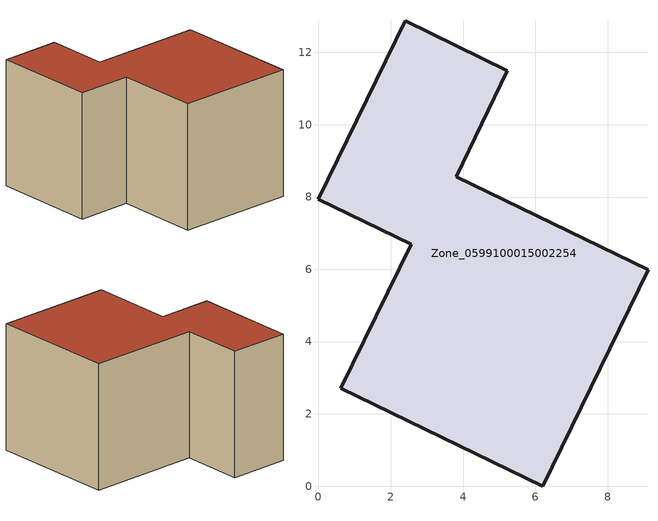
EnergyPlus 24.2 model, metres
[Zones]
Zone_0599100015002254
 floor ground (C_G): 0.62,2.71 2.56,6.7 0,7.95 2.4,12.88 5.23,11.49 3.81,8.56 9.12,5.99 6.21,0 z1.05
 wall outside (C_F): 2.56,6.7 0.62,2.71 6.21,0 9.12,5.99 3.81,8.56 5.23,11.49 2.4,12.88 0,7.95 2.56,6.7 z1.05:7.68
 roof outside (C_R): 2.4,12.88 0,7.95 2.56,6.7 0.62,2.71 6.21,0 9.12,5.99 3.81,8.56 5.23,11.49 z7.68
[BUILDING]
Pand.0599100015002254: North Axis=0; Terrain=City; Loads Convergence Tolerance Value=0.04; Temperature Convergence Tolerance Value=0.4; Solar Distribution=FullExterior; Maximum Number of Warmup Days=25; Minimum Number of Warmup Days=1
[Site:Location]
Rotterdam.The.Hague.AP_ZH_NLD Design_Conditions: Latitude=51.96; Longitude=4.45; Time Zone=1; Elevation=-4.5
[SITE:GROUNDTEMPERATURE:BUILDINGSURFACE]
18, 18, 18, 18, 18, 18, 18, 18, 18, 18, 18, 18
[MATERIAL] Thermal Absorptance=0.9; Solar Absorptance=0.7; Visible Absorptance=0.7
Name | Roughness | Thickness | Conductivity | Density | Specific Heat
G.TC.1946-1964 | MediumSmooth | 0.15 | 1 | 540 | 1210
F.TC.1946-1964 | Rough | 0.3 | 0.857143 | 1920 | 840
R.TC.1946-1964 | MediumRough | 0.2 | 0.235294 | 1500 | 1000
[CONSTRUCTION]
C_G: G.TC.1946-1964
C_F: F.TC.1946-1964
C_R: R.TC.1946-1964
[ZONE]
Zone_0599100015002254: Type=1; Multiplier=1; Ceiling Height=Autocalculate; Volume=Autocalculate; Floor Area=autocalculate; Part of Total Floor Area=Yes
[ZONEINFILTRATION:DESIGNFLOWRATE]
Infil_Zone_0599100015002254: Zone or ZoneList or Space or SpaceList=Zone_0599100015002254; Schedule=AlwaysOn; Design Flow Rate Calculation Method=Flow/Area; Flow Rate per Floor Area=0.003; Constant Term Coefficient=1; Temperature Term Coefficient=0; Velocity Term Coefficient=0; Velocity Squared Term Coefficient=0
[HVACTEMPLATE:ZONE:IDEALLOADSAIRSYSTEM]
Zone_0599100015002254: Maximum Heating Supply Air Temperature=50; Minimum Cooling Supply Air Temperature=13; Maximum Heating Supply Air Humidity Ratio=0.0156; Minimum Cooling Supply Air Humidity Ratio=0.0077; Heating Limit=NoLimit; Cooling Limit=NoLimit; Dehumidification Control Type=ConstantSensibleHeatRatio; Cooling Sensible Heat Ratio=0.7; Dehumidification Setpoint=60; Humidification Control Type=None; Humidification Setpoint=30; Outdoor Air Method=None; Outdoor Air Flow Rate per Person=0.00944; Outdoor Air Flow Rate per Zone Floor Area=0; Outdoor Air Flow Rate per Zone=0; Demand Controlled Ventilation Type=None; Outdoor Air Economizer Type=NoEconomizer; Heat Recovery Type=None; Sensible Heat Recovery Effectiveness=0.7; Latent Heat Recovery Effectiveness=0.65
[ZONECONTROL:THERMOSTAT]
ThermostatControl_Zone_0599100015002254: Zone or ZoneList=Zone_0599100015002254; Control Type Schedule=DualSetpointControlType; Control 1=Thermostat_Zone_0599100015002254; Temperature Difference Between Cutout And Setpoint=0
[THERMOSTATSETPOINT:DUALSETPOINT]
Thermostat_Zone_0599100015002254: Heating Setpoint Temperature Schedule=HeatingSetpoint_Zone_0599100015002254; Cooling Setpoint Temperature Schedule=CoolingSetpoint_Zone_0599100015002254
[SCHEDULE:COMPACT]
HeatingSetpoint_Zone_0599100015002254: Through: 12/31, For: AllDays, Until: 24:00, 21
CoolingSetpoint_Zone_0599100015002254: Through: 12/31, For: AllDays, Until: 24:00, 24
DualSetpointControlType: Through: 12/31, For: AllDays, Until: 24:00, 4
AlwaysOn: Through: 12/31, For: AllDays, Until: 24:00, 1
